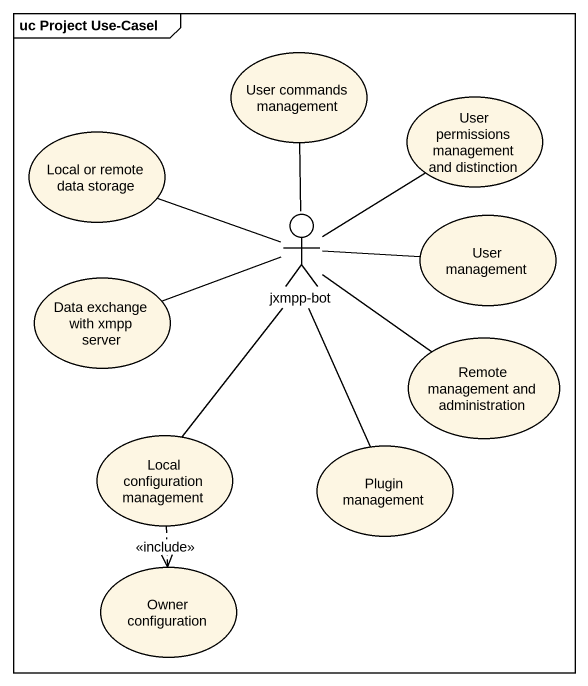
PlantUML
@startuml
mainframe uc Project Use-Casel
usecase "User commands management" as User_commands_management
usecase "Local or remote data storage" as Local_or_remote_data_storage
usecase "User permissions management and distinction" as User_permissions_management
actor "jxmpp-bot" as jxmpp_bot
usecase "User management" as User_management
usecase "Data exchange with xmpp server" as Data_exchange_with_xmpp
usecase "Remote management and administration" as Remote_management_and
usecase "Local configuration management" as Local_configuration
usecase "Plugin management" as Plugin_management
usecase "Owner configuration" as Owner_configuration
jxmpp_bot -up- User_commands_management
jxmpp_bot -left- Local_or_remote_data_storage
jxmpp_bot -up- User_permissions_management
jxmpp_bot -right- User_management
jxmpp_bot -left- Data_exchange_with_xmpp
jxmpp_bot -- Remote_management_and
jxmpp_bot -- Local_configuration
jxmpp_bot -- Plugin_management
Local_configuration ..> Owner_configuration : <<include>>
@enduml
